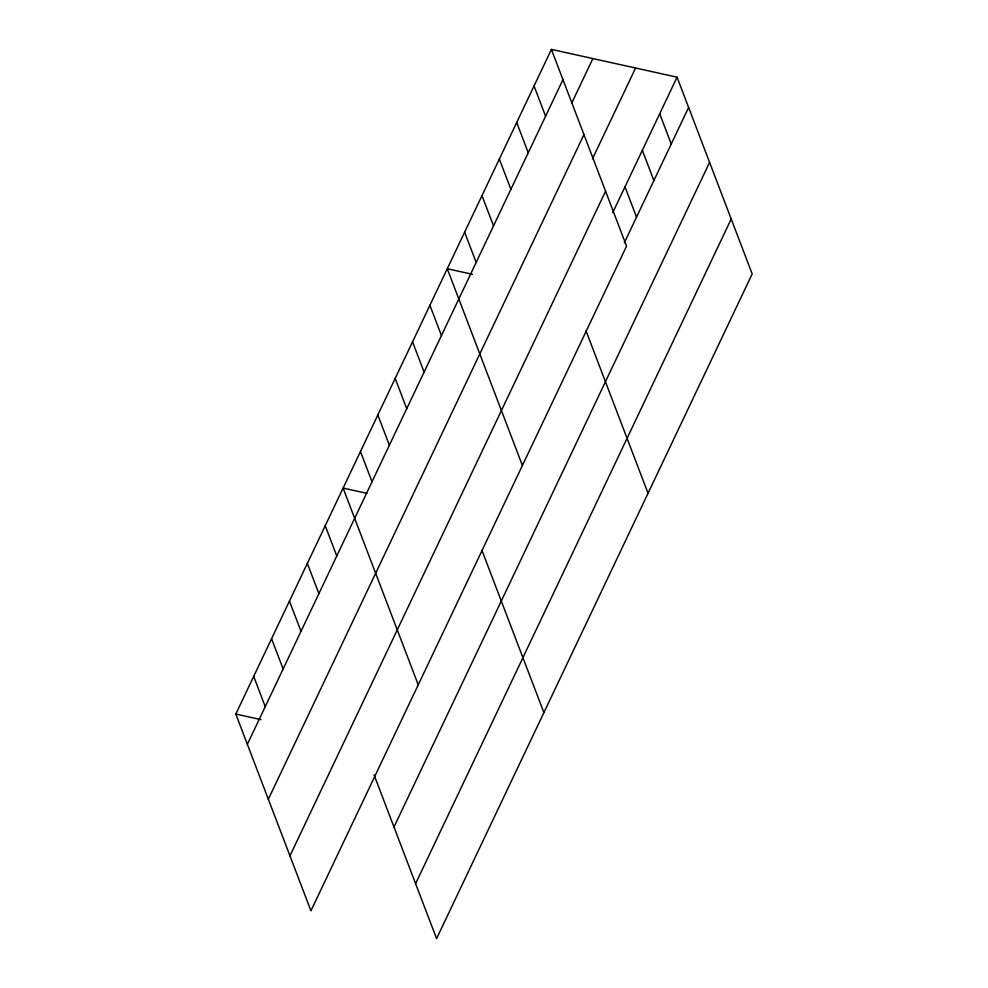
<?xml version="1.0" encoding="UTF-8"?>
<svg xmlns="http://www.w3.org/2000/svg" width="988" height="988" viewBox="0 0 988 988"><rect width="100%" height="100%" fill="white"/><g stroke="black" fill="none" stroke-linecap="round" stroke-linejoin="round"><path stroke-width="1.48" d="M551.415 49.4L626.553 246.16L310.936 910.813L235.811 714.052L551.415 49.4L677.064 77.188L752.189 273.948L436.585 938.6L374.044 774.827M247.358 744.297L562.962 79.645M571.657 103.246L592.874 58.576M268.341 799.243L583.945 134.59M592.516 158.735L635.593 68.024M289.953 855.855L605.57 191.215M612.77 212.581L677.064 77.188M624.317 242.826L688.611 107.433M393.977 827.03L709.594 162.378M415.602 883.655L731.206 219.003M472.437 274.306L447.268 268.736L522.405 465.496M366.807 493.308L343.108 488.072L418.245 684.832M235.811 714.052L260.98 719.622M659.7 113.743L671.247 143.989M642.336 150.3L653.895 180.545M624.984 186.856L636.531 217.101M534.051 85.956L545.598 116.201M516.699 122.512L528.247 152.757M586.032 330.881L648.042 493.284M499.335 159.068L510.882 189.313M481.983 195.624L493.531 225.869M464.619 232.18L476.167 262.425M429.904 305.292L441.451 335.537M412.552 341.848L424.099 372.093M481.885 550.217L543.894 712.62M395.188 378.404L406.735 408.649M377.824 414.96L389.383 445.205M360.472 451.516L372.019 481.761M325.225 525.727L336.772 555.972M307.342 563.395L318.889 593.64M289.459 601.062L301.007 631.307M271.577 638.717L283.124 668.962M253.694 676.385L265.241 706.63"/></g></svg>
